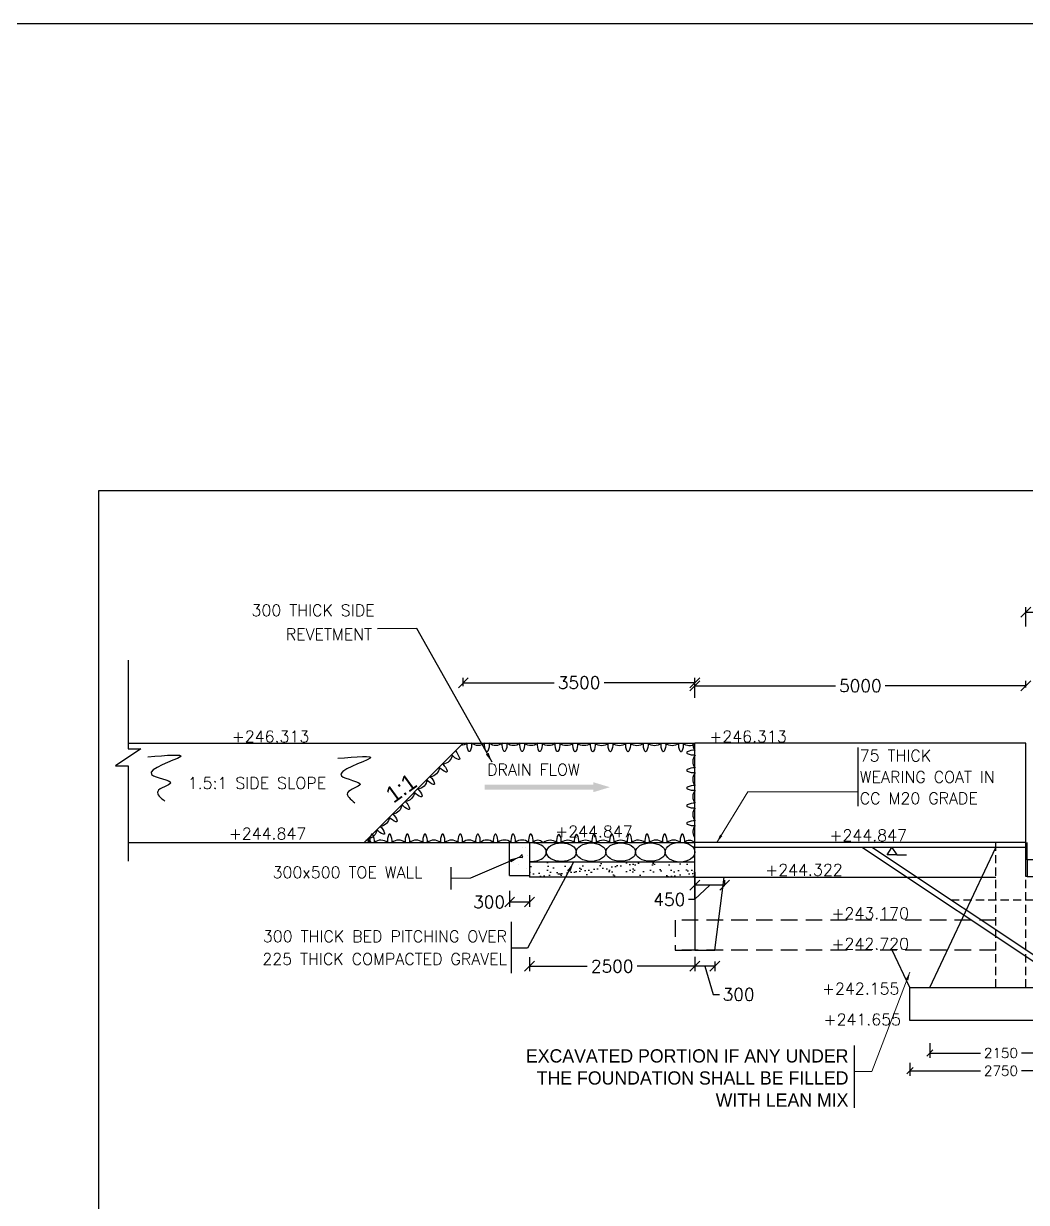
# Model space of a CAD drawing. Header units: inches. Extents: x 97621 to 324919, y -325081 to 89240.
# Drawn here: x 141194 to 156350, y -48402 to -30594 of the extents above; entities that cross this region are included whole.
import ezdxf
from ezdxf.enums import TextEntityAlignment as Align

# ---------------------------------------------------------------- set-up
doc = ezdxf.new("R2010")
doc.units = ezdxf.units.IN
doc.header["$LTSCALE"] = 100
doc.header["$MEASUREMENT"] = 0
doc.header["$PDMODE"] = 3
doc.linetypes.add('DASHED2', pattern=[0.375, 0.25, -0.125])
for name, color, linetype in [('Dim', 7, 'Continuous'), ('dimensions', 7, 'Continuous'), ('HATCH', 8, 'Continuous'), ('HIDDEN LIGHT', 31, 'DASHED2'), ('Text', 7, 'Continuous')]:
    doc.layers.add(name, color=color, linetype=linetype)
doc.styles.add('ROMANS', font='romans')
doc.styles.get("Standard").update_dxf_attribs({"font": ''})
doc.styles.get('Standard').set_extended_font_data('Univers Extended')
doc.dimstyles.new('Raj-75', dxfattribs={"dimscale": 75, "dimtxt": 2, "dimasz": 1.25, "dimexe": 1, "dimexo": 0.625, "dimtad": 0, "dimtxsty": 'ROMANS', "dimblk": 'OBLIQUE', "dimcen": 1.25, "dimclrd": 256, "dimclre": 256, "dimclrt": 256, "dimadec": 0, "dimazin": 0, "dimtfac": 1, "dimtmove": 1, "dimatfit": 3, "dimfxl": 1, "dimlwd": -1, "dimlwe": -1, "dimarcsym": 0})
doc.dimstyles.new('SUR', dxfattribs={"dimscale": 50, "dimtxt": 2.5, "dimasz": 2.5, "dimexe": 1.5, "dimexo": 1.5, "dimtad": 1, "dimzin": 12, "dimtxsty": 'ROMANS', "dimcen": 2.5, "dimadec": 0, "dimazin": 0, "dimtfac": 1, "dimtmove": 0, "dimatfit": 3, "dimfxl": 1, "dimlwd": 15, "dimlwe": 15, "dimarcsym": 0})

# ---------------------------------------------------------------- blocks, each defined once
blk = doc.blocks.new('_Oblique')
at = {"color": 0, "linetype": 'ByBlock', "lineweight": -2}
blk.add_line((-0.5, -0.5), (0.5, 0.5), dxfattribs=at)
blk = doc.blocks.new('*D89')
at = {"layer": 'Defpoints', "color": 0, "ltscale": 5, "transparency": 16777216}
for p in [(550, -2566), (-2200, -2718), (-2200, -2884)]:
    blk.add_point(p, dxfattribs=at)
at = {"layer": 'Dim', "ltscale": 5, "transparency": 16777216}
for p, q in [((550, -2612), (550, -2959)), ((-2200, -2765), (-2200, -2959)), ((-2200, -2884), (-1136, -2884)), ((550, -2884), (-514, -2884))]:
    blk.add_line(p, q, dxfattribs=at)
at = {"layer": 'Dim', "ltscale": 5, "transparency": 16777216, "xscale": 93.75, "yscale": 93.75, "zscale": 93.75, "rotation": 180}
blk.add_blockref('_Oblique', (-2200, -2884), dxfattribs=at)
at = {"layer": 'Dim', "ltscale": 5, "transparency": 16777216, "xscale": 93.75, "yscale": 93.75, "zscale": 93.75}
blk.add_blockref('_Oblique', (550, -2884), dxfattribs=at)
at = {"layer": 'Dim', "ltscale": 5, "transparency": 16777216, "insert": (-825, -2884), "char_height": 150, "attachment_point": 5, "style": 'ROMANS'}
blk.add_mtext('2750', dxfattribs=at)
blk = doc.blocks.new('*D90')
at = {"layer": 'Defpoints', "color": 0, "ltscale": 5, "transparency": 16777216}
for p in [(-1900, -2418), (250, -2390), (-1900, -2616)]:
    blk.add_point(p, dxfattribs=at)
at = {"layer": 'Dim', "ltscale": 5, "transparency": 16777216}
for p, q in [((-1900, -2465), (-1900, -2691)), ((250, -2437), (250, -2691)), ((-1900, -2616), (-1136, -2616)), ((250, -2616), (-514, -2616))]:
    blk.add_line(p, q, dxfattribs=at)
at = {"layer": 'Dim', "ltscale": 5, "transparency": 16777216, "xscale": 93.75, "yscale": 93.75, "zscale": 93.75, "rotation": 180}
blk.add_blockref('_Oblique', (-1900, -2616), dxfattribs=at)
at = {"layer": 'Dim', "ltscale": 5, "transparency": 16777216, "xscale": 93.75, "yscale": 93.75, "zscale": 93.75}
blk.add_blockref('_Oblique', (250, -2616), dxfattribs=at)
at = {"layer": 'Dim', "ltscale": 5, "transparency": 16777216, "insert": (-825, -2616), "char_height": 150, "attachment_point": 5, "style": 'ROMANS'}
blk.add_mtext('2150', dxfattribs=at)
blk = doc.blocks.new('*D8')
at = {"layer": 'Defpoints', "color": 0, "transparency": 16777216}
for p in [(156340, -40597), (156340, -40669), (151340, -40827)]:
    blk.add_point(p, dxfattribs=at)
at = {"layer": 'Dim', "transparency": 16777216}
for p, q in [((151340, -40780), (151340, -40522)), ((151340, -40597), (153463, -40597)), ((156340, -40597), (154217, -40597)), ((156340, -40622), (156340, -40522))]:
    blk.add_line(p, q, dxfattribs=at)
at = {"layer": 'Dim', "transparency": 16777216, "xscale": 150, "yscale": 150, "zscale": 150, "rotation": 180}
blk.add_blockref('_Oblique', (151340, -40597), dxfattribs=at)
at = {"layer": 'Dim', "transparency": 16777216, "xscale": 150, "yscale": 150, "zscale": 150}
blk.add_blockref('_Oblique', (156340, -40597), dxfattribs=at)
at = {"layer": 'Dim', "transparency": 16777216, "insert": (153840, -40597), "char_height": 187.5, "attachment_point": 5, "style": 'ROMANS'}
blk.add_mtext('5000', dxfattribs=at)
blk = doc.blocks.new('*D11')
at = {"layer": 'Defpoints', "color": 0, "transparency": 16777216}
for p in [(151340, -44727), (151340, -44834), (151640, -44714)]:
    blk.add_point(p, dxfattribs=at)
at = {"layer": 'Text', "transparency": 16777216}
for p, q in [((151340, -44774), (151340, -44909)), ((151640, -44834), (151340, -44834)), ((151490, -44834), (151618, -45260)), ((151640, -44761), (151640, -44909)), ((151618, -45260), (151712, -45260))]:
    blk.add_line(p, q, dxfattribs=at)
at = {"layer": 'Text', "transparency": 16777216, "xscale": 150, "yscale": 150, "zscale": 150, "rotation": 180}
blk.add_blockref('_Oblique', (151340, -44834), dxfattribs=at)
at = {"layer": 'Text', "transparency": 16777216, "xscale": 150, "yscale": 150, "zscale": 150}
blk.add_blockref('_Oblique', (151640, -44834), dxfattribs=at)
at = {"layer": 'Text', "transparency": 16777216, "insert": (152000, -45260), "char_height": 187.5, "attachment_point": 5, "style": 'ROMANS'}
blk.add_mtext('300', dxfattribs=at)
blk = doc.blocks.new('*D12')
at = {"layer": 'Defpoints', "color": 0, "transparency": 16777216}
for p in [(151340, -43610), (151340, -43658), (151790, -43658)]:
    blk.add_point(p, dxfattribs=at)
at = {"layer": 'Dim', "transparency": 16777216}
for p, q in [((151565, -43610), (151335, -43826)), ((151340, -43611), (151340, -43535)), ((151790, -43610), (151340, -43610)), ((151790, -43611), (151790, -43535)), ((151335, -43826), (151241, -43826))]:
    blk.add_line(p, q, dxfattribs=at)
at = {"layer": 'Dim', "transparency": 16777216, "xscale": 150, "yscale": 150, "zscale": 150, "rotation": 180}
blk.add_blockref('_Oblique', (151340, -43610), dxfattribs=at)
at = {"layer": 'Dim', "transparency": 16777216, "xscale": 150, "yscale": 150, "zscale": 150}
blk.add_blockref('_Oblique', (151790, -43610), dxfattribs=at)
at = {"layer": 'Dim', "transparency": 16777216, "insert": (150953, -43826), "char_height": 187.5, "attachment_point": 5, "style": 'ROMANS'}
blk.add_mtext('450', dxfattribs=at)
blk = doc.blocks.new('Water Level')
for p, q in [((595, -94), (-595, -94)), ((523, -219), (-523, -219)), ((451, -344), (-451, -344)), ((379, -469), (-379, -469)), ((307, -594), (-307, -594)), ((234, -719), (-234, -719)), ((162, -844), (-162, -844)), ((90, -969), (-90, -969)), ((41, -1094), (-36, -1094))]:
    blk.add_line(p, q)
blk.add_lwpolyline([(342, 592), (-342, 592), (0, 0)], close=True)
blk = doc.blocks.new('*D129')
at = {"layer": 'Defpoints', "color": 0, "transparency": 16777216}
for p in [(182640, -2374), (187140, -2483), (187140, -2640)]:
    blk.add_point(p, dxfattribs=at)
at = {"layer": 'Dim', "transparency": 16777216}
for p, q in [((182640, -2421), (182640, -2715)), ((182640, -2640), (184579, -2640)), ((187140, -2640), (185201, -2640)), ((187140, -2529), (187140, -2715))]:
    blk.add_line(p, q, dxfattribs=at)
at = {"layer": 'Dim', "transparency": 16777216, "xscale": 93.75, "yscale": 93.75, "zscale": 93.75, "rotation": 180}
blk.add_blockref('_Oblique', (182640, -2640), dxfattribs=at)
at = {"layer": 'Dim', "transparency": 16777216, "xscale": 93.75, "yscale": 93.75, "zscale": 93.75}
blk.add_blockref('_Oblique', (187140, -2640), dxfattribs=at)
at = {"layer": 'Dim', "transparency": 16777216, "insert": (184890, -2640), "char_height": 150, "attachment_point": 5, "style": 'ROMANS'}
blk.add_mtext('4500', dxfattribs=at)
blk = doc.blocks.new('*D70')
at = {"layer": 'Defpoints', "color": 0, "transparency": 16777216}
for p in [(162240, -39484), (156340, -39749), (162240, -39803)]:
    blk.add_point(p, dxfattribs=at)
at = {"layer": 'Dim', "transparency": 16777216}
for p, q in [((156340, -39702), (156340, -39409)), ((156340, -39484), (158913, -39484)), ((162240, -39484), (159667, -39484)), ((162240, -39756), (162240, -39409))]:
    blk.add_line(p, q, dxfattribs=at)
at = {"layer": 'Dim', "transparency": 16777216, "xscale": 150, "yscale": 150, "zscale": 150, "rotation": 180}
blk.add_blockref('_Oblique', (156340, -39484), dxfattribs=at)
at = {"layer": 'Dim', "transparency": 16777216, "xscale": 150, "yscale": 150, "zscale": 150}
blk.add_blockref('_Oblique', (162240, -39484), dxfattribs=at)
at = {"layer": 'Dim', "transparency": 16777216, "insert": (159290, -39484), "char_height": 187.5, "attachment_point": 5, "style": 'ROMANS'}
blk.add_mtext('7400', dxfattribs=at)
blk = doc.blocks.new('*D74')
at = {"layer": 'Defpoints', "color": 0, "transparency": 16777216}
for p in [(148540, -43646), (148840, -43713), (148540, -43864)]:
    blk.add_point(p, dxfattribs=at)
at = {"layer": 'Dim', "transparency": 16777216}
for p, q in [((148540, -43693), (148540, -43939)), ((148840, -43760), (148840, -43939)), ((148840, -43864), (148540, -43864))]:
    blk.add_line(p, q, dxfattribs=at)
at = {"layer": 'Dim', "transparency": 16777216, "xscale": 150, "yscale": 150, "zscale": 150, "rotation": 180}
blk.add_blockref('_Oblique', (148540, -43864), dxfattribs=at)
at = {"layer": 'Dim', "transparency": 16777216, "xscale": 150, "yscale": 150, "zscale": 150}
blk.add_blockref('_Oblique', (148840, -43864), dxfattribs=at)
at = {"layer": 'Dim', "transparency": 16777216, "insert": (148230, -43864), "char_height": 187.5, "attachment_point": 5, "style": 'ROMANS'}
blk.add_mtext('300', dxfattribs=at)
blk = doc.blocks.new('*D75')
at = {"layer": 'Defpoints', "color": 0, "transparency": 16777216}
for p in [(148840, -44652, 0), (151340, -44644), (151340, -44834)]:
    blk.add_point(p, dxfattribs=at)
at = {"layer": 'Dim', "transparency": 16777216}
for p, q in [((148840, -44699), (148840, -44909)), ((151340, -44691), (151340, -44909)), ((148840, -44834), (149713, -44834)), ((151340, -44834), (150467, -44834))]:
    blk.add_line(p, q, dxfattribs=at)
at = {"layer": 'Dim', "transparency": 16777216, "xscale": 150, "yscale": 150, "zscale": 150, "rotation": 180}
blk.add_blockref('_Oblique', (148840, -44834), dxfattribs=at)
at = {"layer": 'Dim', "transparency": 16777216, "xscale": 150, "yscale": 150, "zscale": 150}
blk.add_blockref('_Oblique', (151340, -44834), dxfattribs=at)
at = {"layer": 'Dim', "transparency": 16777216, "insert": (150090, -44834), "char_height": 187.5, "attachment_point": 5, "style": 'ROMANS'}
blk.add_mtext('2500', dxfattribs=at)
blk = doc.blocks.new('*D76')
at = {"layer": 'Defpoints', "color": 0, "transparency": 16777216}
for p in [(151340, -40551), (147840, -40648), (151340, -40780)]:
    blk.add_point(p, dxfattribs=at)
at = {"layer": 'Dim', "transparency": 16777216}
for p, q in [((147840, -40601), (147840, -40476)), ((147840, -40551), (149213, -40551)), ((151340, -40551), (149967, -40551)), ((151340, -40733), (151340, -40476))]:
    blk.add_line(p, q, dxfattribs=at)
at = {"layer": 'Dim', "transparency": 16777216, "xscale": 150, "yscale": 150, "zscale": 150, "rotation": 180}
blk.add_blockref('_Oblique', (147840, -40551), dxfattribs=at)
at = {"layer": 'Dim', "transparency": 16777216, "xscale": 150, "yscale": 150, "zscale": 150}
blk.add_blockref('_Oblique', (151340, -40551), dxfattribs=at)
at = {"layer": 'Dim', "transparency": 16777216, "insert": (149590, -40551), "char_height": 187.5, "attachment_point": 5, "style": 'ROMANS'}
blk.add_mtext('3500', dxfattribs=at)
blk = doc.blocks.new('A$C61032902')
at = {"linetype": 'DASHED2', "ltscale": 5}
for p, q in [((-900, -1625), (-900, 565)), ((-450, -1625), (-450, 50)), ((0, -1625), (0, 50))]:
    blk.add_line(p, q, dxfattribs=at)
at = {"ltscale": 5}
for p, q in [((-430, 300), (-430, 565)), ((0, 50), (250, -1625))]:
    blk.add_line(p, q, dxfattribs=at)
at = {"linetype": 'Continuous', "ltscale": 5}
blk.add_line((-1900, -1625), (-900, 490), dxfattribs=at)
at = {"ltscale": 5}
blk.add_lwpolyline([(-430, 50), (-450, 50), (-450, 565), (-900, 565)], dxfattribs=at)
for points in [[(0, 300), (-430, 300), (-430, 50), (0, 50)], [(550, -2125), (-2200, -2125), (-2200, -1625), (550, -1625)]]:
    blk.add_lwpolyline(points, close=True, dxfattribs=at)
at = {"layer": 'Dim', "ltscale": 5}
for base, p1, p2, picture, middle in [((-1900, -2616.093), (250, -2390.438), (-1900, -2417.731), '*D90', (-825, -2616.093)), ((-2200, -2884.138), (550, -2565.506), (-2200, -2717.945), '*D89', (-825, -2884.138))]:
    dim = blk.add_linear_dim(base=base, p1=p1, p2=p2, angle=180, dimstyle='Raj-75', dxfattribs=at)
    dim.commit()
    dim.dimension.update_dxf_attribs({"geometry": picture, "text_midpoint": middle})
blk = doc.blocks.new('canal sec')
at = {"color": 30}
for p, q in [((182640.177, -1037.053), (187140.177, -1037.053)), ((182640.177, -1137.053), (187140.177, -1137.053))]:
    blk.add_line(p, q, dxfattribs=at)
at = {"layer": 'Dim'}
for p, q in [((179472.177, 974.947), (182640.177, -1137.053)), ((179622.177, 974.947), (182640.177, -1037.053)), ((190308.177, 974.947), (187140.177, -1137.053)), ((190158.177, 974.947), (187140.177, -1037.053))]:
    blk.add_line(p, q, dxfattribs=at)
blk.add_lwpolyline([(182299.987, -712.764), (182635.987, -712.764), (182635.987, -936.764)], dxfattribs=at)
at = {"layer": 'HIDDEN LIGHT', "color": 4, "ltscale": 5}
blk.add_line((180810.177, 182.947), (188970.177, 182.947), dxfattribs=at)
at = {"layer": 'HATCH', "xscale": 0.3499999999985448, "yscale": 0.3500000000003638, "zscale": 0.35}
blk.add_blockref('Water Level', (185208.648, 182.947), dxfattribs=at)
at = {"color": 30}
for s, p in [('1.5', (182317.88, -673.691)), (' 1', (182568.823, -892.032))]:
    blk.add_text(s, height=140, dxfattribs=at).set_placement(p)
at = {"layer": 'Text', "color": 4, "style": 'ROMANS'}
blk.add_text('F.S.L. +243.458', height=175, dxfattribs=at).set_placement((184398.498, 225.465))
at = {"layer": 'Text', "insert": (185882.089, -825.26), "char_height": 175, "width": 3027.28401, "attachment_point": 3, "style": 'ROMANS'}
blk.add_mtext('CBL+242.258', dxfattribs=at)
at = {"layer": 'Dim'}
dim = blk.add_linear_dim(base=(187140.177, -2640.028), p1=(182640.177, -2373.831), p2=(187140.177, -2482.603), dimstyle='Raj-75', override={"dimfxl": 150}, dxfattribs=at)
dim.commit()
dim.dimension.update_dxf_attribs({"geometry": '*D129', "text_midpoint": (184890.177, -2640.028)})

msp = doc.modelspace()

# ---------------------------------------------------------------- hatches: boundary and pattern name
at = {"layer": 'Dim'}
msp.add_hatch(color=0, dxfattribs=at).paths.add_polyline_path([(150054.737, -42129.45), (149804.864, -42054.45), (149804.864, -42092.595), (148162.191, -42092.595), (148162.191, -42167.595), (149804.864, -42167.595), (149804.864, -42204.45)])
h = msp.add_hatch(dxfattribs=at)
h.set_pattern_fill('AR-SAND', color=0, scale=100, style=0)
h.set_pattern_definition([(37.5, (-650, -1814.54), (-6.29934, 192.68238), [0, -152, 0, -170, 0, -162.5]), (7.5, (-650, -1814.54), (176.97767, 282.2146), [0, -82, 0, -137, 0, -52.5]), (327.5, (-773, -1814.54), (311.41419, 0.5659), [0, -50, 0, -180, 0, -235]), (317.5, (-773, -1814.54), (300.61266, 87.76756), [0, -25, 0, -118, 0, -135])])
h.paths.add_polyline_path([(151340.007, -43489.081), (151340.007, -43414.082), (151340.007, -43264.081), (148840.007, -43264.082), (148840.007, -43489.082)])

# ---------------------------------------------------------------- linework, layer by layer
at = {"color": 0, "ltscale": 5}
for p, q in [((151340.007, -43813.498), (151340.007, -41464.082)), ((156340.007, -43039.082), (156340.007, -41464.082)), ((156340.007, -42964.082), (151340.007, -42964.082)), ((156340.007, -43039.082), (151340.007, -43039.082)), ((151340.007, -43414.082), (151340.007, -44589.082)), ((151640.007, -44589.082), (151781.141, -43489.082)), ((151340.007, -44589.082), (151640.007, -44589.082))]:
    msp.add_line(p, q, dxfattribs=at)
at = {"color": 0, "linetype": 'DASHED2', "ltscale": 10}
for p, q in [((151040.007, -44139.082), (151040.007, -44589.082)), ((155890.007, -44139.082), (151040.007, -44139.082)), ((151040.007, -44589.082), (151340.007, -44589.082)), ((155890.007, -44589.082), (151040.007, -44589.082))]:
    msp.add_line(p, q, dxfattribs=at)
at = {"color": 0, "ltscale": 5}
msp.add_lwpolyline([(142775.509, -40212.431), (142775.509, -41550.601), (142964.065, -41550.601), (142581.613, -41808.095), (142775.509, -41808.095), (142775.509, -43248.487)], dxfattribs=at)
at = {"layer": 'Dim', "color": 3}
msp.add_line((97621.015, -30593.6), (324919.168, -30593.6), dxfattribs=at)
at = {"layer": 'Dim', "color": 0}
for p, q in [((142775.509, -41464.082, -0.889), (151340.007, -41464.082)), ((146340.007, -42964.082, -0.363), (147840.007, -41464.082, -0.363)), ((142775.509, -42964.082, -0.368), (151340.007, -42964.082)), ((148540.007, -43464.082, -0.145), (148540.007, -42964.068, -0.034)), ((148741.849, -43043.062, -0.27), (148741.849, -43043.062, -0.27)), ((148781.545, -43047.292, -0.27), (148781.545, -43047.292, -0.27)), ((148840.007, -42964.068, 0.081), (148840.007, -43489.082, -0.155)), ((148602.319, -43267.376, -0.427), (148602.319, -43267.376, -0.427)), ((148688.004, -43184.32, 0.122), (148726.948, -43143.732, 0.122)), ((148688.004, -43184.32, 0.122), (148732.472, -43191.216, 0.122)), ((148732.553, -43191.237, 0.122), (148727.029, -43143.752, 0.122)), ((148744.593, -43180.639, 0.122), (148744.593, -43180.639, 0.122)), ((148806.821, -43159.706, -0.27), (148806.821, -43159.706, -0.27)), ((151339.968, -43264.081, -0.034), (148840.011, -43264.082, -0.27)), ((147653.926, -43677.022, -0.427), (147653.926, -43338.249, -0.427)), ((148672.912, -43299.43, -0.427), (148672.912, -43299.43, -0.427)), ((148792.745, -43353.261, -0.427), (148792.745, -43353.261, -0.427)), ((148540.007, -43464.082, -0.134), (148840.007, -43464.082, -0.122)), ((151340.007, -43489.081, -0.034), (148840.007, -43489.082, -0.155)), ((151340.007, -43489.081, -0.034), (155890.007, -43489.081)), ((148566.982, -44938.507, -0.191), (148566.982, -44162.812, -0.191)), ((154590.007, -45154.082), (154321.658, -44589.082))]:
    msp.add_line(p, q, dxfattribs=at)
at = {"layer": 'Dim', "color": 0, "ltscale": 5}
for p, q in [((153804.796, -42417.23), (153804.796, -41530.355)), ((153746.091, -46032.043), (153746.091, -46973.391))]:
    msp.add_line(p, q, dxfattribs=at)
at = {"layer": 'Dim', "color": 0}
msp.add_lwpolyline([(142330.9, -37646.654), (202008.232, -37646.654), (202008.232, -74325.878), (142330.9, -74325.878)], close=True, dxfattribs=at)
for points, elevation in [([(149031.854, -41467.403, -0.144729543), (149008.095, -41585.104, -0.6124826), (148983.74, -41584.74, -0.144729543), (148963.509, -41466.381, -0.346456746), (148765.278, -41467.115, -0.144729543), (148741.518, -41584.816, -0.6124826), (148717.163, -41584.452, -0.144729543), (148696.933, -41466.094, -0.346456746), (148498.701, -41466.828, -0.144729543), (148474.941, -41584.529, -0.6124826), (148450.586, -41584.165, -0.144729543), (148430.356, -41465.806, -0.346456746), (148232.124, -41466.541, -0.144729543), (148208.364, -41584.242, -0.6124826), (148184.009, -41583.877, -0.144729543), (148163.779, -41465.519, -0.346456746), (147965.547, -41466.253, -0.144729543), (147941.788, -41583.954, -0.6124826), (147917.433, -41583.59, -0.144729543), (147897.202, -41465.231, -0.158584269), (147804.289, -41499.8)], -0.217), ([(151340.007, -41484.02, -0.299470636), (151164.469, -41469.702, -0.144729543), (151140.709, -41587.403, -0.6124826), (151116.354, -41587.039, -0.144729543), (151096.124, -41468.681, -0.346456746), (150897.892, -41469.415, -0.144729543), (150874.132, -41587.116, -0.6124826), (150849.777, -41586.752, -0.144729543), (150829.547, -41468.393, -0.346456746), (150631.315, -41469.128, -0.144729543), (150607.556, -41586.829, -0.6124826), (150583.201, -41586.464, -0.144729543), (150562.97, -41468.106, -0.346456746), (150364.738, -41468.84, -0.144729543), (150340.979, -41586.541, -0.6124826), (150316.624, -41586.177, -0.144729543), (150296.393, -41467.818, -0.346456746), (150098.162, -41468.553, -0.144729543), (150074.402, -41586.254, -0.6124826), (150050.047, -41585.89, -0.144729543), (150029.817, -41467.531, -0.346456746), (149831.585, -41468.265, -0.144729543), (149807.825, -41585.966, -0.6124826), (149783.47, -41585.602, -0.144729543), (149763.24, -41467.243, -0.346456746), (149565.008, -41467.978, -0.144729543), (149541.248, -41585.679, -0.6124826), (149516.893, -41585.315, -0.144729543), (149496.663, -41466.956, -0.346456746), (149298.431, -41467.69, -0.144729543), (149274.672, -41585.391, -0.6124826), (149250.317, -41585.027, -0.144729543), (149230.086, -41466.669, -0.346456746), (149031.854, -41467.403, -0.014770437), (149032.589, -41479.89)], -0.217), ([(151307.378, -41464.082, 0.183637159), (151341.032, -41572.839, 0.144729543), (151223.331, -41596.598, 0.6124826), (151223.695, -41620.953, 0.144729543), (151342.054, -41641.184, 0.346456746), (151341.319, -41839.415, 0.144729543), (151223.618, -41863.175, 0.6124826), (151223.982, -41887.53, 0.144729543), (151342.341, -41907.761, 0.346456746), (151341.607, -42105.992, 0.144729543), (151223.906, -42129.752, 0.6124826), (151224.27, -42154.107, 0.144729543), (151342.628, -42174.337, 0.346456746), (151341.894, -42372.569, 0.144729543), (151224.193, -42396.329, 0.6124826), (151224.557, -42420.684, 0.144729543), (151342.916, -42440.914, 0.346456746), (151342.182, -42639.146, 0.144729543), (151224.481, -42662.905, 0.6124826), (151224.845, -42687.26, 0.144729543), (151343.203, -42707.491, 0.296847522), (151326.861, -42881.555)], 0.344), ([(147723.513, -41580.576, -0.082166888), (147785.097, -41695.947, -0.6124826), (147767.585, -41712.876, -0.144729543), (147669.724, -41643.296, -0.346456746), (147529.796, -41783.711, -0.144729543), (147596.025, -41883.87, -0.6124826), (147578.513, -41900.799, -0.144729543), (147480.652, -41831.219, -0.346456746), (147340.724, -41971.634, -0.144729543), (147406.953, -42071.793, -0.6124826), (147389.441, -42088.722, -0.144729543), (147291.58, -42019.142, -0.346456746), (147151.652, -42159.557, -0.144729543), (147217.881, -42259.716, -0.6124826), (147200.369, -42276.645, -0.144729543), (147102.508, -42207.065, -0.346456746), (146962.58, -42347.48, -0.144729543), (147028.809, -42447.638, -0.6124826), (147011.297, -42464.568, -0.144729543), (146913.436, -42394.988, -0.346456746), (146773.508, -42535.403, -0.144729543), (146839.737, -42635.561, -0.6124826), (146822.225, -42652.491, -0.144729543), (146724.364, -42582.911, -0.346456746), (146584.436, -42723.326, -0.144729543), (146650.665, -42823.484, -0.6124826), (146633.153, -42840.414, -0.144729543), (146535.292, -42770.834, -0.346456746), (146395.364, -42911.249, -0.082589449), (146440.491, -42964.082, -0.082589449)], -0.721), ([(149037.733, -42961.495, 0.430563342), (148895.368, -42961.495, 0.144729543), (148871.609, -42843.794, 0.6124826), (148847.254, -42844.158, 0.144729543), (148827.023, -42962.516, 0.346456746), (148628.792, -42961.782, 0.144729543), (148605.032, -42844.081, 0.6124826), (148580.677, -42844.445, 0.144729543), (148560.446, -42962.804, 0.346456746), (148362.215, -42962.07, 0.144729543), (148338.455, -42844.369, 0.6124826), (148314.1, -42844.733, 0.144729543), (148293.87, -42963.091, 0.346456746), (148095.638, -42962.357, 0.144729543), (148071.878, -42844.656, 0.6124826), (148047.523, -42845.02, 0.144729543), (148027.293, -42963.379, 0.346456746), (147829.061, -42962.644, 0.144729543), (147805.301, -42844.943, 0.6124826), (147780.946, -42845.307, 0.144729543), (147760.716, -42963.666, 0.346456746), (147562.484, -42962.932, 0.144729543), (147538.725, -42845.231, 0.6124826), (147514.37, -42845.595, 0.144729543), (147494.139, -42963.954, 0.346456746), (147295.908, -42963.219, 0.144729543), (147272.148, -42845.518, 0.6124826), (147247.793, -42845.882, 0.144729543), (147227.562, -42964.241, 0.346456746), (147029.331, -42963.507, 0.144729543), (147005.571, -42845.806, 0.6124826), (146981.216, -42846.17, 0.144729543), (146960.986, -42964.529, 0.346456746), (146762.754, -42963.794, 0.144729543), (146738.994, -42846.093, 0.6124826), (146714.639, -42846.457, 0.144729543), (146694.409, -42964.816, 0.346456746), (146496.177, -42964.082, 0.144729543), (146472.417, -42846.381, 0.6124826), (146448.062, -42846.745, 0.144729543), (146427.832, -42965.103, 0.10450408), (146368.543, -42935.545, 0.10450408)], -0.208), ([(151328.064, -42963.06, 0.430563342), (151185.7, -42963.06, 0.144729543), (151161.94, -42845.359, 0.6124826), (151137.585, -42845.723, 0.144729543), (151117.354, -42964.082, 0.346456746), (150919.123, -42963.347, 0.144729543), (150895.363, -42845.646, 0.6124826), (150871.008, -42846.01, 0.144729543), (150850.778, -42964.369, 0.346456746), (150652.546, -42963.635, 0.144729543), (150628.786, -42845.934, 0.6124826), (150604.431, -42846.298, 0.144729543), (150584.201, -42964.656, 0.346456746), (150385.969, -42963.922, 0.144729543), (150362.209, -42846.221, 0.6124826), (150337.854, -42846.585, 0.144729543), (150317.624, -42964.944, 0.346456746), (150119.392, -42964.21, 0.144729543), (150095.633, -42846.509, 0.6124826), (150071.278, -42846.873, 0.144729543), (150051.047, -42965.231, 0.346456746), (149852.816, -42964.497, 0.144729543), (149829.056, -42846.796, 0.6124826), (149804.701, -42847.16, 0.144729543), (149784.47, -42965.519, 0.346456746), (149586.239, -42964.784, 0.144729543), (149562.479, -42847.083, 0.6124826), (149538.124, -42847.447, 0.144729543), (149517.894, -42965.806, 0.346456746), (149319.662, -42965.072, 0.144729543), (149295.902, -42847.371, 0.6124826), (149271.547, -42847.735, 0.144729543), (149251.317, -42966.094, 0.346456746), (149053.085, -42965.359, 0.00151394), (149053.194, -42964.082, 0.00151394)], -0.01)]:
    msp.add_lwpolyline(points, format="xyb", dxfattribs=dict(at, elevation=elevation))
msp.add_lwpolyline([(154389.163, -43150.416), (154243.802, -43150.416), (154316.483, -43039.082), (154389.163, -43150.416), (154537.779, -43150.416)], dxfattribs=at)
msp.add_ellipse((148870.278, -43110.99, -0.034), major_axis=(-224.091, 0), ratio=0.624238022, start_param=1.435298364, end_param=4.847887001, dxfattribs=at)
for centre, ratio in [((149323.162, -43110.99, -0.034), 0.624238022), ((149771.345, -43110.99, -0.034), 0.619110676), ((150219.528, -43110.582, -0.034), 0.619110676), ((150667.71, -43110.582, -0.034), 0.619110676), ((151115.893, -43110.582, -0.034), 0.66470108)]:
    msp.add_ellipse(centre, major_axis=(-224.091, 0), ratio=ratio, dxfattribs=at)
at = {"layer": 'Text', "color": 0}
msp.add_line((156340.007, -41464.082), (151340.007, -41464.082), dxfattribs=at)
at = {"layer": 'Text', "color": 0, "start_tangent": (-0.508699449, 0.860944174)}
for points in [[(143074.008, -41671.458), (143561.074, -41671.458), (143129.148, -41937.739), (143414.035, -42066.289), (143221.047, -42194.838), (143331.326, -42341.752)], [(145942.839, -41693.156), (146429.905, -41693.156), (145997.979, -41959.437), (146282.866, -42087.987), (146089.878, -42216.537), (146200.157, -42363.451)]]:
    msp.add_spline(points, degree=3, dxfattribs=at)

# ---------------------------------------------------------------- block references
at = {"layer": 'Dim', "color": 0}
msp.add_blockref('A$C61032902', (156790.007, -43529.082), dxfattribs=at)
at = {"layer": 'Text', "color": 0}
msp.add_blockref('canal sec', (-25600.169, -44014.029), dxfattribs=at)

# ---------------------------------------------------------------- texts
at = {"layer": 'Dim', "color": 0, "insert": (146899.673, -42143.706, -0.363), "char_height": 250, "attachment_point": 5, "rotation": 36.004538}
msp.add_mtext('1:1', dxfattribs=at)
at = {"layer": 'dimensions', "color": 0, "insert": (153660.55, -46088.57), "char_height": 200, "width": 5131.87514, "attachment_point": 3}
msp.add_mtext('EXCAVATED PORTION IF ANY UNDER THE FOUNDATION SHALL BE FILLED WITH LEAN MIX', dxfattribs=at)
at = {"layer": 'Text', "color": 0, "style": 'ROMANS'}
for s, p in [('300 THICK SIDE', (146499.142, -39545.028, -0.015)), ('REVETMENT', (146461.504, -39906.14, -0.015)), ('+244.322', (153574.179, -43466.277)), ('+243.170', (154575.589, -44123.692)), ('300 THICK BED PITCHING OVER', (148500.623, -44470.543, -0.191)), ('+242.720', (154575.589, -44583.461)), ('225 THICK COMPACTED GRAVEL', (148500.623, -44812.249, -0.191))]:
    msp.add_text(s, height=175, dxfattribs=at).set_placement(p, align=Align.RIGHT)
for s, p in [('+246.313', (144927.182, -41504.097)), ('+246.313', (152143.522, -41504.097)), ('1.5:1 SIDE SLOPE', (144721.973, -42207.864)), ('+244.847', (149815.032, -42938.518)), ('+244.847', (144882.588, -42971.115)), ('+244.847', (153959.293, -42997.625))]:
    msp.add_text(s, height=175, dxfattribs=at).set_placement(p, align=Align.BOTTOM_CENTER)
for s, p in [('75 THICK', (153831.036, -41739.357)), ('DRAIN FLOW', (148199.061, -41952.727, 0.122)), ('WEARING COAT IN', (153831.034, -42063.718)), ('CC M20 GRADE', (153831.034, -42383.893)), ('300x500 TOE WALL', (144957.515, -43504.207, -1.177))]:
    msp.add_text(s, height=175, dxfattribs=at).set_placement(p)
for s, p in [('+242.155', (154430.819, -45172.309)), ('+241.655', (154455.579, -45639.057))]:
    msp.add_text(s, height=175, dxfattribs=at).set_placement(p, align=Align.MIDDLE_RIGHT)

# ---------------------------------------------------------------- dimensions: what is measured, and where the dimension line sits
at = {"layer": 'Dim', "color": 0}
dim = msp.add_linear_dim(base=(162240.007, -39483.623), p1=(156340.007, -39748.915), p2=(162240.007, -39803.076), text='7400', dimstyle='Raj-75', override={"dimtxt": 2.5, "dimasz": 2}, dxfattribs=at)
dim.commit()
dim.dimension.update_dxf_attribs({"geometry": '*D70', "text_midpoint": (159290.007, -39483.623)})
for base, p1, p2, picture, middle in [((151340.007, -40551.285), (147840.007, -40648.119), (151340.007, -40779.763), '*D76', (149590.007, -40551.285)), ((156340.007, -40596.727), (151340.007, -40826.638), (156340.007, -40668.654), '*D8', (153840.007, -40596.727)), ((151340.007, -44833.882, -0.034), (148840.007, -44652.474, -0.446), (151340.007, -44643.971, -0.034), '*D75', (150090.007, -44833.882, -0.034))]:
    dim = msp.add_linear_dim(base=base, p1=p1, p2=p2, dimstyle='Raj-75', override={"dimtxt": 2.5, "dimasz": 2}, dxfattribs=at)
    dim.commit()
    dim.dimension.update_dxf_attribs({"geometry": picture, "text_midpoint": middle})
dim = msp.add_linear_dim(base=(151340.007, -43610.167), p1=(151790.007, -43657.922), p2=(151340.007, -43657.922), text='450', dimstyle='Raj-75', override={"dimtxt": 2.5, "dimasz": 2}, dxfattribs=at)
dim.commit()
dim.dimension.update_dxf_attribs({"geometry": '*D12', "text_midpoint": (151194.472, -43825.87), "dimtype": 160})
dim = msp.add_linear_dim(base=(148540.007, -43864.174, -0.427), p1=(148840.007, -43713.004, -0.427), p2=(148540.007, -43646.336, -0.427), dimstyle='Raj-75', override={"dimtxt": 2.5, "dimasz": 2}, dxfattribs=at)
dim.commit()
dim.dimension.update_dxf_attribs({"geometry": '*D74', "text_midpoint": (148230.04, -43864.174, -0.427), "dimtype": 160})
at = {"layer": 'Text', "color": 0}
dim = msp.add_linear_dim(base=(151340.007, -44833.882, -0.034), p1=(151640.007, -44714.18, -0.034), p2=(151340.007, -44726.96, -0.034), text='300', dimstyle='Raj-75', override={"dimtxt": 2.5, "dimasz": 2}, dxfattribs=at)
dim.commit()
dim.dimension.update_dxf_attribs({"geometry": '*D11', "text_midpoint": (151758.601, -45260.444, -0.034)})

# ---------------------------------------------------------------- leaders
at = {"layer": 'Dim', "color": 0}
for points in [[(148274.441, -41752.752, -0.015), (147136.562, -39732.791, -0.015), (146544.196, -39735.44, -0.015)], [(148688.004, -43184.32, 1.456), (147946.551, -43505.581, 1.456), (147653.926, -43507.635, 1.456)], [(149507.364, -43264.082, 1.456), (148809.385, -44560.659, 1.456), (148567.009, -44560.659, 1.456)]]:
    msp.add_leader(points, dimstyle='Raj-75', override={"dimtxt": 2.5, "dimasz": 2}, dxfattribs=at)
at = {"layer": 'Dim', "color": 0, "ltscale": 5}
for points in [[(151672.057, -42964.082), (152139.78, -42199.475), (153804.796, -42199.475)], [(154590.007, -44922.031), (154013.815, -46425.978), (153756.576, -46425.978)]]:
    msp.add_leader(points, dimstyle='SUR', override={"dimgap": 0.625, "dimtad": 0}, dxfattribs=at)

doc.saveas('drawing.dxf')
